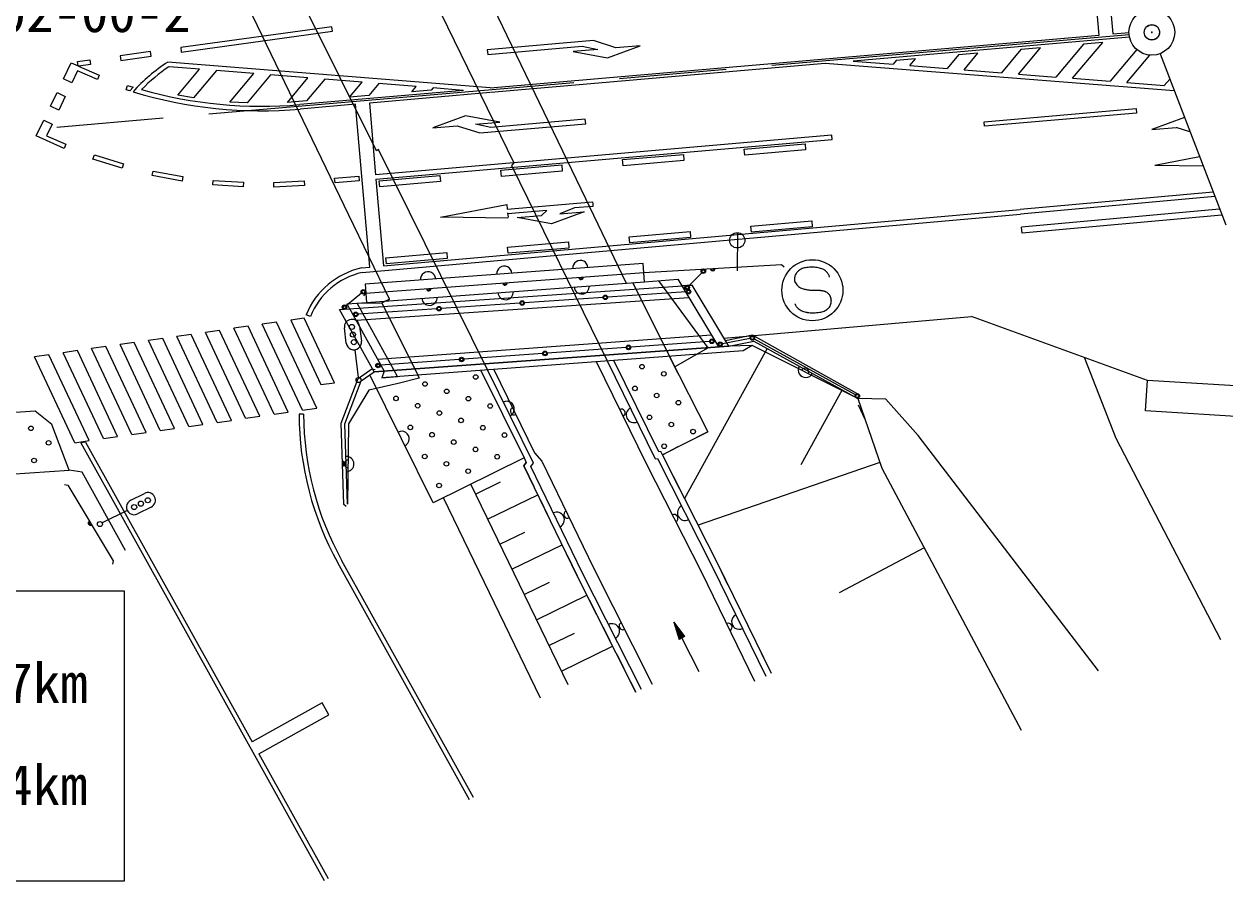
# Model space of a CAD drawing. Units: millimetres, scale not verified. Extents: x 40000 to 680000, y 20000 to 380000.
# Drawn here: x 325380 to 364707, y 242056 to 270400 of the extents above; entities that cross this region are included whole.
import ezdxf
from ezdxf.enums import TextEntityAlignment as Align

# ---------------------------------------------------------------- set-up
doc = ezdxf.new("R2010")
doc.units = ezdxf.units.MM
doc.header["$LTSCALE"] = 1000
doc.header["$PDMODE"] = 32
doc.header["$PDSIZE"] = 500
doc.linetypes.add('CHAIN', pattern=[18.5, 12, -1.5, 3.5, -1.5])
doc.linetypes.add('DASHED', pattern=[7.5, 6, -1.5])
for name, color, linetype, lineweight in [('M-BGD', 7, 'Continuous', 25), ('M-BGD-EXST', 7, 'Continuous', 25), ('M-BMK', 2, 'CHAIN', 13), ('M-BMK-SRVR', 3, 'Continuous', 25), ('M-STR-STR1', 1, 'Continuous', 25), ('M-STR-STRC', 7, 'Continuous', 25)]:
    doc.layers.add(name, color=color, linetype=linetype, lineweight=lineweight)
doc.layers.add('M-OTRS', color=6, linetype='Continuous')
doc.styles.add('ＭＳ ゴシック', font='')
doc.styles.get('ＭＳ ゴシック').set_extended_font_data('MS Gothic')

msp = doc.modelspace()

# ---------------------------------------------------------------- linework, layer by layer
at = {"layer": 'M-BGD', "linetype": 'DASHED'}
for p, q in [((362579, 269425), (373090, 242056)), ((346690, 259175), (345316, 261938)), ((347786, 259804), (346173, 261993))]:
    msp.add_line(p, q, dxfattribs=at)
at = {"layer": 'M-BGD'}
for p, q in [((364532, 264340), (358047, 263753)), ((364607, 264146), (358065, 263554)), ((358065, 263554), (358047, 263753)), ((350190, 262528), (350270, 262458)), ((347573, 262257), (347147, 261829)), ((336436, 261588), (335934, 261178)), ((336506, 261506), (336576, 261587)), ((347067, 261636), (344492, 261460)), ((341618, 261264), (339043, 261088)), ((344342, 261450), (341767, 261274)), ((338893, 261078), (336319, 260902)), ((362167, 258732), (356410, 260823)), ((347830, 260008), (345248, 259821)), ((349158, 260109), (348251, 259937)), ((352603, 258262), (349297, 260087)), ((342365, 259613), (339783, 259427)), ((345098, 259811), (342515, 259624)), ((347786, 259804), (346690, 259175)), ((349715, 259778), (347010, 254874)), ((339633, 259416), (337050, 259229)), ((346803, 258959), (346517, 259523)), ((346517, 259523), (347767, 257057)), ((338780, 254727), (336707, 258917)), ((336775, 259112), (336880, 259094)), ((352167, 258425), (350814, 255973)), ((362106, 257734), (362167, 258732)), ((366795, 258447), (362167, 258732)), ((352922, 257454), (352701, 257925)), ((367190, 257420), (362106, 257734)), ((347248, 256793), (347767, 257057)), ((346283, 256303), (346802, 256567)), ((341829, 256050), (341746, 255935)), ((341756, 256199), (341829, 256050)), ((346403, 256067), (346283, 256303)), ((353407, 256052), (347458, 253993)), ((341746, 255935), (342073, 255261)), ((346856, 255176), (346630, 255622)), ((326710, 255330), (326813, 255305)), ((326813, 255305), (328304, 252828)), ((343194, 248770), (340008, 255334)), ((340163, 255015), (340984, 255414)), ((342295, 248333), (339112, 254891)), ((340562, 254194), (342204, 254991)), ((335931, 254606), (335854, 254678)), ((342291, 254812), (342509, 254362)), ((347309, 254285), (347083, 254730)), ((340960, 253373), (341781, 253772)), ((347762, 253393), (347536, 253839)), ((341359, 252552), (343001, 253349)), ((343164, 253012), (343491, 252339)), ((348109, 252712), (347989, 252947)), ((354856, 253260), (352076, 251783)), ((328304, 252828), (328278, 252725)), ((348432, 252049), (348109, 252712)), ((341760, 251726), (342586, 252127)), ((343491, 252339), (343666, 251994)), ((342161, 250900), (343813, 251702)), ((343891, 251548), (344117, 251102)), ((348871, 251151), (348652, 251600)), ((344342, 250655), (344568, 250209)), ((346654, 250821), (347006, 250348)), ((346654, 250821), (346873, 250279)), ((346654, 250821), (346969, 250328)), ((346654, 250821), (346935, 250311)), ((346654, 250821), (346998, 250343)), ((347491, 249200), (346654, 250821)), ((346654, 250821), (346884, 250285)), ((346654, 250821), (346977, 250332)), ((346654, 250821), (346849, 250266)), ((346654, 250821), (346899, 250292)), ((346654, 250821), (346946, 250316)), ((346654, 250821), (346861, 250273)), ((346654, 250821), (346836, 250260)), ((346654, 250821), (346915, 250300)), ((346654, 250821), (346987, 250338)), ((346654, 250821), (346957, 250322)), ((349310, 250252), (349090, 250701)), ((342569, 250060), (343408, 250467)), ((347006, 250348), (346836, 250260)), ((342976, 249220), (344656, 250035)), ((344794, 249763), (345019, 249317)), ((349852, 249140), (349529, 249803)), ((345245, 248871), (345419, 248526))]:
    msp.add_line(p, q, dxfattribs=at)
for points in [[(336576, 261587), (345679, 262266), (350190, 262528)], [(345701, 261967), (346791, 262049), (346924, 261826)], [(336044, 261084), (335958, 261240), (336598, 261288)], [(352685, 258139), (352748, 258253), (349238, 260215), (348347, 260035)], [(348456, 259853), (349278, 260019), (352685, 258139), (353471, 255867), (358031, 247284)], [(348456, 259853), (349278, 260019), (352685, 258139)], [(349223, 259882), (348925, 259702), (337097, 258821)], [(352685, 258139), (349223, 259882), (348456, 259853)], [(349313, 248877), (347572, 252444), (345764, 256001), (344123, 259344)], [(344481, 259371), (346051, 256171), (346120, 256182), (347930, 252623), (349673, 249053)], [(347767, 257057), (346283, 256303), (346232, 256403), (346165, 256392), (344696, 259387)], [(364568, 250247), (361143, 256837), (360107, 259481)], [(335854, 254678), (335769, 257334), (336323, 258795), (336775, 259112)], [(335974, 254682), (335890, 257314), (336423, 258718), (336844, 259014)], [(338273, 258909), (338323, 258807), (337629, 258631), (336670, 258421), (336011, 257318), (335974, 254682)], [(337174, 259037), (337097, 258821), (337615, 258860)], [(340339, 259062), (341756, 256199), (338780, 254727)], [(345597, 248616), (343671, 252427), (341978, 255915), (342062, 256031), (340554, 259079)], [(340768, 259094), (342094, 256363), (342338, 256089), (344029, 252605), (345954, 248797)], [(360570, 249231), (354663, 256935), (353600, 258122), (352685, 258139)], [(328709, 253173), (327284, 255737), (326858, 255802), (326294, 257295), (325749, 257728), (324130, 257614)], [(324130, 257614), (324270, 255621), (326858, 255802)], [(345419, 248526), (343491, 252339), (341746, 255935), (341829, 256050)], [(349852, 249140), (348109, 252712), (346283, 256303)]]:
    msp.add_lwpolyline(points, dxfattribs=at)
for centre, radius in [((347626, 262310), 75), ((347626, 262310), 60), ((347626, 262310), 50), ((336494, 261635), 75), ((336494, 261635), 60), ((336494, 261635), 50), ((344417, 261455), 75), ((347094, 261776), 75), ((347094, 261776), 60), ((347094, 261776), 50), ((347141, 261641), 75), ((347141, 261641), 60), ((347141, 261641), 50), ((335876, 261131), 75), ((335876, 261131), 60), ((335876, 261131), 50), ((338968, 261083), 75), ((338968, 261083), 60), ((338968, 261083), 50), ((341693, 261269), 75), ((341693, 261269), 60), ((341693, 261269), 50), ((344417, 261455), 60), ((344417, 261455), 50), ((336244, 260897), 75), ((336244, 260897), 60), ((336244, 260897), 50), ((347905, 260013), 75), ((347905, 260013), 60), ((347905, 260013), 50), ((348178, 259923), 75), ((348178, 259923), 60), ((348178, 259923), 50), ((349231, 260123), 75), ((349231, 260123), 60), ((349231, 260123), 50), ((342440, 259619), 75), ((342440, 259619), 60), ((342440, 259619), 50), ((345173, 259816), 75), ((345173, 259816), 60), ((345173, 259816), 50), ((336975, 259224), 75), ((336975, 259224), 60), ((336975, 259224), 50), ((339708, 259421), 75), ((339708, 259421), 60), ((339708, 259421), 50), ((345618, 259186), 75), ((340173, 258847), 75), ((346331, 258952), 75), ((338512, 258617), 75), ((339222, 258377), 75), ((345385, 258473), 75), ((337561, 258147), 75), ((338271, 257907), 75), ((339933, 258137), 75), ((346097, 258240), 75), ((346810, 258006), 75), ((352668, 258225), 75), ((352668, 258225), 60), ((352668, 258225), 50), ((338982, 257667), 75), ((340643, 257897), 75), ((345864, 257527), 75), ((325606, 257167), 75), ((338031, 257196), 75), ((339692, 257426), 75), ((340403, 257186), 75), ((346577, 257293), 75), ((338742, 256956), 75), ((341113, 256946), 75), ((347290, 257060), 75), ((326186, 256691), 75), ((339452, 256716), 75), ((340163, 256476), 75), ((346343, 256581), 75), ((325710, 256112), 75), ((338502, 256246), 75), ((339212, 256005), 75), ((340873, 256236), 75), ((339923, 255765), 75), ((338972, 255295), 75)]:
    msp.add_circle(centre, radius, dxfattribs=at)
for centre, radius, start, end in [((341105, 262226), 250, 4.2687, 184.2688), ((343598, 262412), 250, 4.2687, 184.2688), ((347934, 262397), 75, 183.325, 3.325), ((347934, 262397), 60, 183.325, 3.325), ((347934, 262397), 50, 183.325, 3.325), ((338612, 262040), 250, 4.2687, 184.2688), ((341127, 261927), 75, 184.2688, 4.2687), ((341127, 261927), 60, 184.2688, 4.2687), ((341127, 261927), 50, 184.2688, 4.2687), ((343620, 262113), 75, 184.2688, 4.2687), ((343620, 262113), 60, 184.2688, 4.2687), ((343620, 262113), 50, 184.2688, 4.2687), ((338634, 261741), 75, 184.2688, 4.2687), ((338634, 261741), 60, 184.2688, 4.2687), ((338634, 261741), 50, 184.2688, 4.2687), ((341149, 261627), 250, 184.2688, 4.2687), ((343642, 261814), 250, 184.2688, 4.2687), ((338656, 261441), 250, 184.2688, 4.2687), ((350981, 259079), 250, 151.1093, 331.1093), ((350954, 259011), 125, 333.281, 153.281), ((341186, 257802), 250, 296.3204, 116.3204), ((341431, 257729), 125, 115.8923, 295.8923), ((344943, 257673), 125, 296.144, 116.144), ((345348, 257605), 250, 116.144, 296.144), ((337743, 256822), 250, 296.3204, 116.3204), ((335811, 256006), 75, 271.8278, 91.8278), ((335811, 256006), 60, 271.8278, 91.8278), ((335811, 256006), 50, 271.8278, 91.8278), ((335992, 256000), 125, 89.184, 269.184), ((335932, 255998), 250, 271.8278, 91.8278), ((343183, 254347), 125, 115.8889, 295.8889), ((347025, 254403), 250, 116.943, 296.943), ((327559, 254066), 75, 121.0349, 301.0349), ((327559, 254066), 60, 121.0349, 301.0349), ((327559, 254066), 50, 121.0349, 301.0349), ((342824, 254171), 250, 295.8889, 115.8889), ((346668, 254223), 125, 296.943, 116.943), ((348801, 250838), 250, 116.0195, 296.0195), ((344634, 250522), 250, 296.82, 116.82), ((344992, 250701), 125, 116.82, 296.82), ((348442, 250661), 125, 296.0195, 116.0195)]:
    msp.add_arc(centre, radius, start, end, dxfattribs=at)
at = {"layer": 'M-BGD-EXST'}
for p, q in [((348740, 263571), (348728, 262321)), ((335933, 259956), (335871, 260452)), ((336367, 260515), (336430, 260018)), ((336213, 259739), (336327, 258830)), ((328875, 254813), (329322, 255036)), ((328762, 254478), (327942, 254069)), ((329545, 254589), (329098, 254366))]:
    msp.add_line(p, q, dxfattribs=at)
for points in [[(350930, 261723), (350955, 261718), (350981, 261713), (351006, 261709), (351032, 261704), (351057, 261700), (351082, 261696), (351108, 261693), (351133, 261690), (351159, 261688), (351184, 261687), (351206, 261686), (351227, 261686), (351248, 261686), (351269, 261686), (351290, 261686), (351311, 261686), (351332, 261687), (351353, 261687), (351375, 261687), (351396, 261687), (351407, 261686), (351419, 261686), (351431, 261685), (351443, 261684), (351454, 261684), (351466, 261682), (351478, 261681), (351489, 261680), (351501, 261678), (351512, 261676), (351526, 261674), (351540, 261671), (351554, 261668), (351568, 261664), (351581, 261660), (351593, 261656), (351605, 261652), (351617, 261647), (351628, 261642), (351640, 261637), (351652, 261631), (351669, 261622), (351685, 261612), (351705, 261595), (351721, 261579)], [(350679, 261146), (350665, 261169), (350651, 261192), (350641, 261217), (350637, 261231), (350634, 261244)]]:
    msp.add_lwpolyline(points, dxfattribs=at)
for centre, radius in [((348737, 263321), 250), ((351196, 261687), 1000), ((336119, 260484), 83.3), ((336150, 260235), 83.3), ((336182, 259987), 83.3), ((336337, 258747), 83.3), ((329434, 254813), 83.3), ((328986, 254590), 83.3), ((329210, 254701), 83.3), ((327868, 254032), 83.3)]:
    msp.add_circle(centre, radius, dxfattribs=at)
for centre, radius, start, end in [((350972, 262063), 347, 114.638, 136.0855), ((351073, 261841), 591, 100.054, 114.5262), ((351163, 261348), 1092, 90.5454, 100.1869), ((351182, 261184), 1257, 82.477, 91.3279), ((351255, 261726), 709, 69.2741, 82.6429), ((351358, 261998), 419, 50.34, 69.2792), ((351364, 262016), 401, 40.3943, 49.3685), ((350905, 262066), 298, 172.3681, 193.7201), ((350897, 262059), 290, 150.0708, 170.8217), ((350905, 262066), 298, 193.7824, 222.17), ((351070, 261957), 491, 135.1508, 149.9367), ((351284, 261925), 521, 31.0741, 42.2143), ((351569, 262098), 188, 15.4849, 31.0741), ((351651, 262125), 101, 353.2451, 12.7461), ((351014, 262166), 445, 222.257, 242.8164), ((351106, 262348), 650, 242.9551, 254.2829), ((351470, 261340), 346, 0.8202, 42.0391), ((351033, 261422), 449, 217.9483, 228.2045), ((351476, 261337), 344, 309.5264, 337.1503), ((351468, 261333), 349, 338.2637, 2.0545), ((336119, 260484), 250, 7.1378, 187.1378), ((351041, 261442), 470, 229.1238, 248.2674), ((351137, 261683), 728, 248.3135, 261.1494), ((351212, 262175), 1226, 261.2217, 270.9828), ((351229, 262221), 1272, 270.1516, 279.4163), ((351320, 261671), 715, 279.4937, 291.465), ((351425, 261405), 428, 291.4581, 309.0625), ((336182, 259987), 250, 187.1378, 7.1378), ((329434, 254813), 250, 296.4938, 116.4938), ((328986, 254590), 250, 116.4938, 296.4938)]:
    msp.add_arc(centre, radius, start, end, dxfattribs=at)
at = {"layer": 'M-BMK'}
msp.add_line((276139, 262678), (361568, 270062), dxfattribs=at)
at = {"layer": 'M-BMK-SRVR'}
msp.add_circle((362312, 270131), 750, dxfattribs=at)
msp.add_point((362312, 270131), dxfattribs=at)
at = {"layer": 'M-OTRS'}
msp.add_point((362315, 270127), dxfattribs=at)
at = {"layer": 'M-STR-STR1'}
for p, q in [((339698, 273130), (343768, 264687)), ((336018, 264143), (332096, 272274)), ((343768, 264687), (345101, 261922)), ((337343, 261398), (336018, 264143)), ((347155, 261441), (336258, 260697)), ((337615, 258860), (336287, 261264)), ((347891, 260213), (336961, 259423))]:
    msp.add_line(p, q, dxfattribs=at)
for points in [[(340554, 259079), (336984, 266296), (336921, 266253), (334454, 271217), (334580, 271248), (331676, 277307)], [(335520, 277605), (338888, 270707), (339026, 270752), (341415, 265852), (341339, 265771), (344481, 259371)], [(336044, 261084), (337174, 259037), (336844, 259014), (335714, 261061), (347260, 261849), (346924, 261826), (348121, 259829), (348456, 259853), (336844, 259014), (348456, 259853), (347260, 261849)], [(336287, 261264), (337101, 261278), (337343, 261398), (337101, 261278), (338273, 258909)]]:
    msp.add_lwpolyline(points, dxfattribs=at)
msp.add_lwpolyline([(336553, 261886), (336598, 261288), (345701, 261967), (345656, 262565)], close=True, dxfattribs=at)
at = {"layer": 'M-STR-STRC'}
for p, q in [((360655, 274434), (361034, 270077)), ((360585, 270038), (360382, 272378)), ((335464, 270314), (330511, 269633)), ((335484, 270165), (335464, 270314)), ((330531, 269484), (335484, 270165)), ((344025, 269857), (340552, 269555)), ((340650, 268308), (360585, 270038)), ((344762, 269620), (344025, 269857)), ((361581, 269974), (352528, 269188)), ((359717, 268623), (360704, 269798)), ((360704, 269798), (360070, 269742)), ((361034, 270077), (361565, 270123)), ((329520, 269497), (328529, 269360)), ((329540, 269348), (329520, 269497)), ((330511, 269633), (330531, 269484)), ((340552, 269555), (340565, 269406)), ((340565, 269406), (343659, 269675)), ((344165, 269568), (343368, 269499)), ((343368, 269499), (344490, 269295)), ((343659, 269675), (344165, 269568)), ((344490, 269295), (345559, 269689)), ((345559, 269689), (344762, 269620)), ((355984, 269387), (355613, 268946)), ((356618, 269442), (355984, 269387)), ((356164, 268903), (356618, 269442)), ((358027, 269565), (357390, 268806)), ((357941, 268763), (358661, 269620)), ((358661, 269620), (358027, 269565)), ((360070, 269742), (359169, 268666)), ((361816, 269567), (360942, 268527)), ((326678, 268609), (326927, 269127)), ((326927, 269127), (327155, 269028)), ((327135, 269169), (327538, 269224)), ((327155, 269028), (327135, 269169)), ((327559, 269076), (327168, 269022)), ((327168, 269022), (327838, 268729)), ((327538, 269224), (327559, 269076)), ((328529, 269360), (328550, 269212)), ((328550, 269212), (329540, 269348)), ((340650, 268308), (330088, 269157)), ((331131, 268923), (330128, 269004)), ((351618, 269110), (340663, 268159)), ((363045, 268211), (351618, 269110)), ((352528, 269188), (353837, 269086)), ((353941, 269210), (353837, 269086)), ((354575, 269265), (353941, 269210)), ((354388, 269042), (354575, 269265)), ((354388, 269042), (355613, 268946)), ((361494, 268484), (362246, 269380)), ((326948, 268479), (326678, 268609)), ((327134, 268865), (326948, 268479)), ((327782, 268589), (327134, 268865)), ((327838, 268729), (327782, 268589)), ((330418, 268075), (331131, 268923)), ((331682, 268879), (330930, 267984)), ((332905, 268780), (331682, 268879)), ((332121, 267847), (332905, 268780)), ((333456, 268736), (332684, 267817)), ((334679, 268638), (333456, 268736)), ((334004, 267834), (334679, 268638)), ((356164, 268903), (357390, 268806)), ((357941, 268763), (359169, 268666)), ((359717, 268623), (360942, 268527)), ((362896, 268599), (362719, 268387)), ((328729, 268251), (328774, 268393)), ((328844, 268214), (328729, 268251)), ((328774, 268393), (328957, 268336)), ((328957, 268336), (328844, 268214)), ((339768, 268229), (334413, 267763)), ((335230, 268594), (334634, 267885)), ((336453, 268495), (335230, 268594)), ((336041, 268005), (336453, 268495)), ((337003, 268451), (336675, 268060)), ((338227, 268353), (337003, 268451)), ((338084, 268183), (338227, 268353)), ((338718, 268238), (338084, 268183)), ((338777, 268308), (338718, 268238)), ((339750, 268230), (338777, 268308)), ((361494, 268484), (362719, 268387)), ((326246, 267707), (326462, 268158)), ((326462, 268158), (326732, 268028)), ((326732, 268028), (326516, 267578)), ((330930, 267984), (330418, 268075)), ((332684, 267817), (332121, 267847)), ((334634, 267885), (334004, 267834)), ((336675, 268060), (336041, 268005)), ((340649, 268155), (336689, 267811)), ((326516, 267578), (326246, 267707)), ((336240, 267772), (334426, 267614)), ((336704, 262441), (336240, 267775)), ((336689, 267811), (336892, 265469)), ((356817, 267203), (361798, 267636)), ((361811, 267486), (356830, 267053)), ((361798, 267636), (361811, 267486)), ((325781, 266738), (326029, 267256)), ((326029, 267256), (326300, 267127)), ((326300, 267127), (326117, 266746)), ((339836, 267397), (338766, 267002)), ((338766, 267002), (339563, 267072)), ((339563, 267072), (340301, 266835)), ((340958, 267193), (339836, 267397)), ((340161, 267124), (340958, 267193)), ((340667, 267017), (340161, 267124)), ((340301, 266835), (343774, 267136)), ((343761, 267286), (340667, 267017)), ((343774, 267136), (343761, 267286)), ((356830, 267053), (356817, 267203)), ((363378, 267341), (362309, 266947)), ((326699, 266331), (325781, 266738)), ((326117, 266746), (326755, 266469)), ((351836, 266768), (336892, 265469)), ((351849, 266619), (351836, 266768)), ((362309, 266947), (363106, 267016)), ((363560, 266870), (363106, 267016)), ((326755, 266469), (326699, 266331)), ((336905, 265320), (351849, 266619)), ((348965, 266307), (350957, 266481)), ((348982, 266108), (348965, 266307)), ((350975, 266281), (348982, 266108)), ((350957, 266481), (350975, 266281)), ((327639, 265978), (327687, 266120)), ((328598, 265681), (327639, 265978)), ((327687, 266120), (328638, 265825)), ((344980, 265961), (346972, 266134)), ((344997, 265762), (344980, 265961)), ((346990, 265935), (344997, 265762)), ((346972, 266134), (346990, 265935)), ((363874, 266052), (362411, 265773)), ((328638, 265825), (328598, 265681)), ((329573, 265441), (329605, 265588)), ((329605, 265588), (330584, 265407)), ((340995, 265615), (342987, 265788)), ((341012, 265415), (340995, 265615)), ((343005, 265589), (341012, 265415)), ((342987, 265788), (343005, 265589)), ((363991, 265749), (362411, 265773)), ((330561, 265259), (329573, 265441)), ((330584, 265407), (330561, 265259)), ((331558, 265135), (331572, 265284)), ((332560, 265070), (331558, 265135)), ((331572, 265284), (332565, 265220)), ((332565, 265220), (332560, 265070)), ((333561, 265214), (334555, 265266)), ((333564, 265064), (333561, 265214)), ((334567, 265117), (333564, 265064)), ((334555, 265266), (334567, 265117)), ((335551, 265353), (336344, 265422)), ((335564, 265203), (335551, 265353)), ((336357, 265272), (335564, 265203)), ((336344, 265422), (336357, 265272)), ((336905, 265320), (337152, 262481)), ((337010, 265268), (339002, 265441)), ((337027, 265069), (337010, 265268)), ((339020, 265242), (337027, 265069)), ((339002, 265441), (339020, 265242)), ((364318, 264898), (357995, 264326)), ((364374, 264752), (358009, 264176)), ((337152, 262481), (357995, 264326)), ((339021, 264075), (341193, 264490)), ((341193, 264490), (341206, 264340)), ((341206, 264340), (343996, 264583)), ((342502, 264302), (341219, 264191)), ((342328, 264137), (342502, 264302)), ((343405, 264381), (342926, 264189)), ((344009, 264433), (343405, 264381)), ((343996, 264583), (344002, 264508)), ((344002, 264508), (344009, 264433)), ((336450, 262269), (358009, 264176)), ((341232, 264042), (339021, 264075)), ((341217, 264224), (341232, 264075)), ((341531, 264068), (342328, 264137)), ((342653, 263864), (341531, 264068)), ((343723, 264258), (342653, 263864)), ((342926, 264189), (343723, 264258)), ((349184, 263787), (351176, 263960)), ((351176, 263960), (351194, 263761)), ((345199, 263440), (347191, 263614)), ((347191, 263614), (347209, 263414)), ((349201, 263588), (349184, 263787)), ((351194, 263761), (349201, 263588)), ((341214, 263094), (343206, 263267)), ((341231, 262895), (341214, 263094)), ((343206, 263267), (343224, 263068)), ((345216, 263241), (345199, 263440)), ((347209, 263414), (345216, 263241)), ((337229, 262748), (339221, 262921)), ((337246, 262548), (337229, 262748)), ((339239, 262722), (337246, 262548)), ((339221, 262921), (339239, 262722)), ((343224, 263068), (341231, 262895)), ((336427, 262417), (336704, 262442)), ((334557, 260769), (334114, 260705)), ((334757, 260825), (334618, 260882)), ((348295, 260122), (356410, 260823)), ((331785, 260373), (331319, 260307)), ((333103, 257560), (331785, 260373)), ((332716, 260506), (332251, 260440)), ((333568, 257626), (332251, 260440)), ((334034, 257693), (332716, 260506)), ((333648, 260639), (333182, 260573)), ((334500, 257759), (333182, 260573)), ((334966, 257826), (333648, 260639)), ((328990, 259975), (328524, 259908)), ((330308, 257161), (328990, 259975)), ((329921, 260108), (329456, 260041)), ((330773, 257228), (329456, 260041)), ((331239, 257294), (329921, 260108)), ((330853, 260240), (330387, 260174)), ((331705, 257361), (330387, 260174)), ((332171, 257427), (330853, 260240)), ((332637, 257494), (331319, 260307)), ((326195, 259576), (325729, 259510)), ((327513, 256763), (326195, 259576)), ((327127, 259709), (326661, 259643)), ((327979, 256829), (326661, 259643)), ((328444, 256896), (327127, 259709)), ((328058, 259842), (327592, 259776)), ((328910, 256962), (327592, 259776)), ((329376, 257029), (328058, 259842)), ((329842, 257095), (328524, 259908)), ((327047, 256696), (325729, 259510)), ((333568, 257626), (334034, 257693)), ((334536, 257629), (334386, 257628)), ((334500, 257759), (334966, 257826)), ((330773, 257228), (331239, 257294)), ((331705, 257361), (332171, 257427)), ((332637, 257494), (333103, 257560)), ((327979, 256829), (328444, 256896)), ((328910, 256962), (329376, 257029)), ((329842, 257095), (330308, 257161)), ((327047, 256696), (327513, 256763)), ((327396, 256717), (327237, 256695)), ((327237, 256695), (335207, 242363)), ((327396, 256717), (332851, 246908)), ((339973, 245008), (335657, 252761)), ((340104, 245081), (335788, 252834)), ((313665, 251844), (328665, 251844)), ((328665, 251844), (328665, 242344)), ((335144, 248184), (332851, 246908)), ((335363, 247791), (335144, 248184)), ((333070, 246515), (335363, 247791)), ((333070, 246515), (335339, 242436)), ((328665, 242344), (313665, 242344))]:
    msp.add_line(p, q, dxfattribs=at)
msp.add_lwpolyline([(334114, 260705), (335102, 258596), (335545, 258659), (334557, 260769)], dxfattribs=at)
for centre, radius, start, end in [((333442, 264092), 6075, 123.5133, 137.6877), ((333442, 264092), 5925, 124.0115, 135.3428), ((333164, 282134), 14425, 254.1639, 274.9674), ((333164, 282134), 14575, 253.1937, 274.9674), ((337001, 259907), 2575, 102.8944, 157.753), ((337001, 259907), 2425, 103.1335, 157.753), ((344461, 257661), 10075, 180.1891, 209.1), ((344461, 257661), 9925, 180.1891, 209.1)]:
    msp.add_arc(centre, radius, start, end, dxfattribs=at)

# ---------------------------------------------------------------- texts
at = {"layer": 'M-BMK-SRVR', "style": 'ＭＳ ゴシック'}
msp.add_text('058-002-00-2', height=1320, dxfattribs=at).set_placement((320062, 269740), align=Align.BOTTOM_LEFT)
at = {"layer": 'M-STR-STRC', "style": 'ＭＳ ゴシック'}
msp.add_text('117km', height=1320, dxfattribs=at).set_placement((327465, 247777), align=Align.BOTTOM_RIGHT)
msp.add_text('24km', height=1320, dxfattribs=at).set_placement((325665, 245496), align=Align.MIDDLE_CENTER)

doc.saveas('drawing.dxf')
